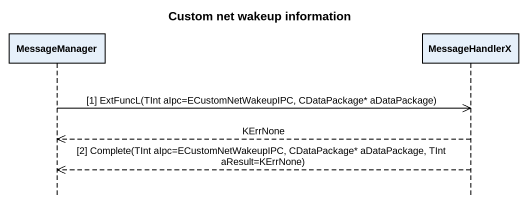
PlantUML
@startuml
title Custom net wakeup information
hide footbox
participant MessageManager
participant MessageHandlerX

MessageManager ->> MessageHandlerX : [1] ExtFuncL(TInt aIpc=ECustomNetWakeupIPC, CDataPackage* aDataPackage)
MessageHandlerX -->> MessageManager : KErrNone
MessageHandlerX -->> MessageManager : [2] Complete(TInt aIpc=ECustomNetWakeupIPC, CDataPackage* aDataPackage, TInt aResult=KErrNone)
@enduml
